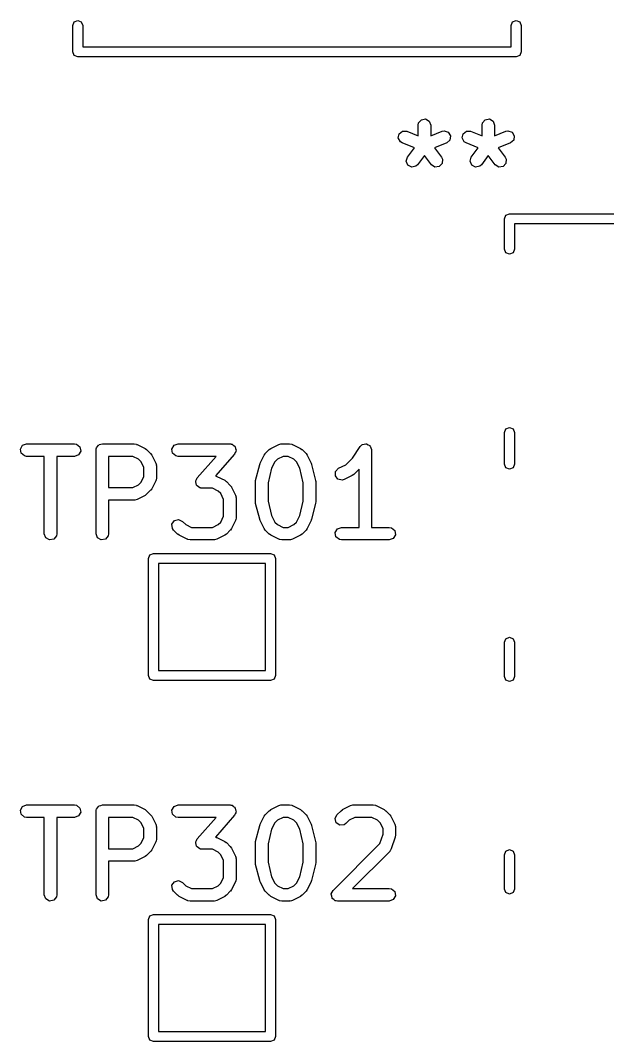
# Model space of a CAD drawing. Extents: x 96 to 185.9, y -128.5 to -80.8.
# Drawn here: x 124.31 to 131.32, y -115.72 to -103.51 of the extents above; entities that cross this region are included whole.
import ezdxf

# ---------------------------------------------------------------- set-up
doc = ezdxf.new("R2010")
doc.units = 0
doc.layers.add('BLACK', color=7, linetype='CONTINUOUS')

msp = doc.modelspace()

# ---------------------------------------------------------------- linework, layer by layer
at = {"layer": 'BLACK', "linetype": 'CONTINUOUS'}
for p, q in [((124.93, -103.569), (124.947, -103.527)), ((124.947, -103.527), (124.99, -103.509)), ((124.99, -103.509), (125.032, -103.527)), ((125.032, -103.527), (125.05, -103.569)), ((130.17, -103.569), (130.187, -103.527)), ((130.187, -103.527), (130.23, -103.509)), ((130.23, -103.509), (130.272, -103.527)), ((130.272, -103.527), (130.29, -103.569)), ((124.93, -103.884), (124.93, -103.569)), ((125.05, -103.569), (125.05, -103.824)), ((130.17, -103.824), (130.17, -103.569)), ((130.29, -103.569), (130.29, -103.884)), ((124.947, -103.927), (124.93, -103.884)), ((125.05, -103.824), (130.17, -103.824)), ((130.29, -103.884), (130.272, -103.927)), ((124.99, -103.944), (124.947, -103.927)), ((130.23, -103.944), (124.99, -103.944)), ((130.272, -103.927), (130.23, -103.944)), ((129.059, -104.761), (129.063, -104.735)), ((129.059, -104.888), (129.059, -104.761)), ((129.063, -104.735), (129.096, -104.696)), ((129.096, -104.696), (129.147, -104.687)), ((129.147, -104.687), (129.191, -104.713)), ((129.191, -104.713), (129.209, -104.761)), ((129.209, -104.761), (129.209, -104.888)), ((129.821, -104.761), (129.825, -104.735)), ((129.821, -104.888), (129.821, -104.761)), ((129.825, -104.735), (129.858, -104.696)), ((129.858, -104.696), (129.909, -104.687)), ((129.909, -104.687), (129.953, -104.713)), ((129.953, -104.713), (129.971, -104.761)), ((129.971, -104.761), (129.971, -104.888)), ((128.821, -104.914), (128.832, -104.864)), ((128.832, -104.864), (128.872, -104.832)), ((128.872, -104.832), (128.923, -104.834)), ((128.923, -104.834), (129.059, -104.888)), ((129.209, -104.888), (129.344, -104.834)), ((129.344, -104.834), (129.369, -104.829)), ((129.369, -104.829), (129.418, -104.845)), ((129.418, -104.845), (129.445, -104.888)), ((129.445, -104.888), (129.438, -104.939)), ((129.583, -104.914), (129.594, -104.864)), ((129.594, -104.864), (129.634, -104.832)), ((129.634, -104.832), (129.685, -104.834)), ((129.685, -104.834), (129.821, -104.888)), ((129.971, -104.888), (130.106, -104.834)), ((130.106, -104.834), (130.131, -104.829)), ((130.131, -104.829), (130.18, -104.845)), ((130.18, -104.845), (130.207, -104.888)), ((130.207, -104.888), (130.2, -104.939)), ((128.846, -104.96), (128.821, -104.914)), ((128.868, -104.973), (128.846, -104.96)), ((129.015, -105.032), (128.868, -104.973)), ((129.4, -104.973), (129.252, -105.032)), ((129.438, -104.939), (129.4, -104.973)), ((129.608, -104.96), (129.583, -104.914)), ((129.63, -104.973), (129.608, -104.96)), ((129.777, -105.032), (129.63, -104.973)), ((130.162, -104.973), (130.014, -105.032)), ((130.2, -104.939), (130.162, -104.973)), ((128.931, -105.144), (129.015, -105.032)), ((129.134, -105.124), (129.051, -105.234)), ((129.216, -105.234), (129.134, -105.124)), ((129.252, -105.032), (129.336, -105.144)), ((129.693, -105.144), (129.777, -105.032)), ((129.896, -105.124), (129.813, -105.234)), ((129.978, -105.234), (129.896, -105.124)), ((130.014, -105.032), (130.098, -105.144)), ((128.916, -105.193), (128.931, -105.144)), ((128.936, -105.241), (128.916, -105.193)), ((128.982, -105.264), (128.936, -105.241)), ((129.032, -105.252), (128.982, -105.264)), ((129.051, -105.234), (129.032, -105.252)), ((129.259, -105.262), (129.216, -105.234)), ((129.31, -105.256), (129.259, -105.262)), ((129.345, -105.219), (129.31, -105.256)), ((129.336, -105.144), (129.348, -105.168)), ((129.348, -105.168), (129.345, -105.219)), ((129.678, -105.193), (129.693, -105.144)), ((129.698, -105.241), (129.678, -105.193)), ((129.744, -105.264), (129.698, -105.241)), ((129.794, -105.252), (129.744, -105.264)), ((129.813, -105.234), (129.794, -105.252)), ((130.021, -105.262), (129.978, -105.234)), ((130.072, -105.256), (130.021, -105.262)), ((130.107, -105.219), (130.072, -105.256)), ((130.098, -105.144), (130.11, -105.168)), ((130.11, -105.168), (130.107, -105.219)), ((130.09, -105.88), (130.107, -105.837)), ((130.107, -105.837), (130.15, -105.82)), ((130.15, -105.82), (138.278, -105.82)), ((130.09, -106.246), (130.09, -105.88)), ((138.218, -105.94), (130.21, -105.94)), ((130.21, -105.94), (130.21, -106.246)), ((130.107, -106.288), (130.09, -106.246)), ((130.15, -106.306), (130.107, -106.288)), ((130.192, -106.288), (130.15, -106.306)), ((130.21, -106.246), (130.192, -106.288)), ((130.09, -108.435), (130.107, -108.393)), ((130.107, -108.393), (130.15, -108.375)), ((130.15, -108.375), (130.192, -108.393)), ((130.192, -108.393), (130.21, -108.435)), ((130.09, -108.816), (130.09, -108.435)), ((130.21, -108.435), (130.21, -108.816)), ((124.305, -108.634), (124.331, -108.589)), ((124.314, -108.684), (124.305, -108.634)), ((124.331, -108.589), (124.379, -108.572)), ((124.379, -108.572), (124.951, -108.572)), ((124.951, -108.572), (124.976, -108.576)), ((124.976, -108.576), (125.016, -108.609)), ((125.025, -108.66), (124.999, -108.704)), ((125.016, -108.609), (125.025, -108.66)), ((125.209, -108.647), (125.211, -108.637)), ((125.209, -109.647), (125.209, -108.647)), ((125.21, -108.634), (125.212, -108.631)), ((125.211, -108.637), (125.21, -108.634)), ((125.212, -108.631), (125.214, -108.621)), ((125.214, -108.621), (125.226, -108.606)), ((125.226, -108.606), (125.236, -108.589)), ((125.236, -108.589), (125.242, -108.587)), ((125.242, -108.587), (125.247, -108.582)), ((125.247, -108.582), (125.266, -108.578)), ((125.266, -108.578), (125.284, -108.572)), ((125.284, -108.572), (125.665, -108.572)), ((125.665, -108.572), (125.691, -108.576)), ((125.691, -108.576), (125.694, -108.579)), ((125.694, -108.579), (125.699, -108.58)), ((125.699, -108.58), (125.794, -108.627)), ((125.794, -108.627), (125.812, -108.641)), ((125.812, -108.641), (125.813, -108.641)), ((125.813, -108.641), (125.861, -108.689)), ((126.115, -108.634), (126.141, -108.589)), ((126.124, -108.684), (126.115, -108.634)), ((126.141, -108.589), (126.189, -108.572)), ((126.189, -108.572), (126.808, -108.572)), ((126.808, -108.572), (126.819, -108.574)), ((126.819, -108.574), (126.822, -108.573)), ((126.822, -108.573), (126.825, -108.575)), ((126.825, -108.575), (126.834, -108.576)), ((126.834, -108.576), (126.849, -108.589)), ((126.849, -108.589), (126.866, -108.6)), ((126.872, -108.677), (126.864, -108.696)), ((126.866, -108.6), (126.868, -108.605)), ((126.868, -108.605), (126.873, -108.609)), ((126.882, -108.66), (126.872, -108.677)), ((126.873, -108.609), (126.876, -108.629)), ((126.876, -108.629), (126.883, -108.648)), ((126.883, -108.648), (126.881, -108.654)), ((126.881, -108.654), (126.882, -108.66)), ((127.231, -108.689), (127.279, -108.641)), ((127.279, -108.641), (127.297, -108.629)), ((127.297, -108.629), (127.298, -108.627)), ((127.298, -108.627), (127.393, -108.58)), ((127.393, -108.58), (127.418, -108.572)), ((127.418, -108.572), (127.423, -108.573)), ((127.423, -108.573), (127.427, -108.572)), ((127.427, -108.572), (127.522, -108.572)), ((127.522, -108.572), (127.548, -108.576)), ((127.548, -108.576), (127.551, -108.579)), ((127.551, -108.579), (127.556, -108.58)), ((127.556, -108.58), (127.651, -108.627)), ((127.651, -108.627), (127.669, -108.641)), ((127.669, -108.641), (127.67, -108.641)), ((127.67, -108.641), (127.718, -108.689)), ((128.273, -108.742), (128.365, -108.605)), ((128.365, -108.605), (128.383, -108.586)), ((128.383, -108.586), (128.387, -108.585)), ((128.387, -108.585), (128.389, -108.582)), ((128.389, -108.582), (128.411, -108.578)), ((128.411, -108.578), (128.432, -108.572)), ((128.432, -108.572), (128.436, -108.574)), ((128.436, -108.574), (128.44, -108.573)), ((128.44, -108.573), (128.459, -108.584)), ((128.459, -108.584), (128.479, -108.593)), ((128.479, -108.593), (128.481, -108.596)), ((128.481, -108.596), (128.484, -108.599)), ((128.484, -108.599), (128.492, -108.619)), ((128.492, -108.619), (128.501, -108.639)), ((128.501, -108.639), (128.5, -108.643)), ((128.5, -108.643), (128.502, -108.647)), ((128.502, -108.647), (128.502, -109.572)), ((124.354, -108.717), (124.314, -108.684)), ((124.379, -108.722), (124.354, -108.717)), ((124.59, -108.722), (124.379, -108.722)), ((124.59, -109.647), (124.59, -108.722)), ((124.951, -108.722), (124.74, -108.722)), ((124.74, -108.722), (124.74, -109.647)), ((124.999, -108.704), (124.951, -108.722)), ((125.359, -108.722), (125.359, -109.096)), ((125.647, -108.722), (125.359, -108.722)), ((125.716, -108.756), (125.647, -108.722)), ((125.746, -108.786), (125.716, -108.756)), ((125.781, -108.855), (125.746, -108.786)), ((125.861, -108.689), (125.874, -108.707)), ((125.874, -108.707), (125.875, -108.708)), ((125.875, -108.708), (125.923, -108.804)), ((126.163, -108.717), (126.124, -108.684)), ((126.189, -108.722), (126.163, -108.717)), ((126.643, -108.722), (126.189, -108.722)), ((126.418, -108.978), (126.643, -108.722)), ((126.864, -108.696), (126.637, -108.956)), ((127.169, -108.804), (127.217, -108.708)), ((127.217, -108.708), (127.23, -108.69)), ((127.23, -108.69), (127.231, -108.689)), ((127.346, -108.786), (127.307, -108.863)), ((127.376, -108.756), (127.346, -108.786)), ((127.445, -108.722), (127.376, -108.756)), ((127.504, -108.722), (127.445, -108.722)), ((127.573, -108.756), (127.504, -108.722)), ((127.603, -108.786), (127.573, -108.756)), ((127.642, -108.863), (127.603, -108.786)), ((127.718, -108.689), (127.731, -108.707)), ((127.731, -108.707), (127.732, -108.708)), ((127.732, -108.708), (127.78, -108.804)), ((128.192, -108.823), (128.273, -108.742)), ((125.781, -108.962), (125.781, -108.855)), ((125.923, -108.804), (125.93, -108.829)), ((125.93, -108.829), (125.929, -108.833)), ((125.929, -108.833), (125.931, -108.837)), ((125.931, -108.837), (125.931, -108.98)), ((127.116, -109.01), (127.164, -108.819)), ((127.164, -108.819), (127.169, -108.807)), ((127.169, -108.807), (127.169, -108.804)), ((127.307, -108.863), (127.264, -109.037)), ((127.685, -109.037), (127.642, -108.863)), ((127.78, -108.804), (127.783, -108.816)), ((127.783, -108.816), (127.785, -108.819)), ((127.785, -108.819), (127.833, -109.01)), ((128.069, -108.954), (128.072, -108.903)), ((128.072, -108.903), (128.108, -108.865)), ((128.108, -108.865), (128.192, -108.823)), ((128.352, -108.875), (128.289, -108.938)), ((128.352, -109.572), (128.352, -108.875)), ((130.107, -108.858), (130.09, -108.816)), ((130.15, -108.876), (130.107, -108.858)), ((130.192, -108.858), (130.15, -108.876)), ((130.21, -108.816), (130.192, -108.858)), ((125.716, -109.061), (125.746, -109.031)), ((125.746, -109.031), (125.781, -108.962)), ((125.923, -109.014), (125.875, -109.109)), ((125.926, -109.006), (125.923, -109.009)), ((125.923, -109.009), (125.923, -109.014)), ((125.931, -108.98), (125.926, -109.006)), ((126.4, -109.026), (126.402, -109.021)), ((126.406, -109.045), (126.4, -109.026)), ((126.401, -109.015), (126.411, -108.997)), ((126.402, -109.021), (126.401, -109.015)), ((126.411, -108.997), (126.418, -108.978)), ((126.637, -108.956), (126.643, -108.957)), ((126.643, -108.957), (126.646, -108.96)), ((126.646, -108.96), (126.651, -108.961)), ((126.651, -108.961), (126.746, -109.008)), ((126.746, -109.008), (126.764, -109.022)), ((126.764, -109.022), (126.766, -109.022)), ((126.766, -109.022), (126.813, -109.07)), ((127.114, -109.028), (127.116, -109.013)), ((127.114, -109.266), (127.114, -109.028)), ((127.116, -109.013), (127.116, -109.01)), ((127.264, -109.037), (127.264, -109.257)), ((127.685, -109.257), (127.685, -109.037)), ((127.833, -109.01), (127.834, -109.024)), ((127.834, -109.024), (127.835, -109.028)), ((127.835, -109.028), (127.835, -109.266)), ((128.1, -108.995), (128.069, -108.954)), ((128.15, -109.007), (128.1, -108.995)), ((128.175, -109), (128.15, -109.007)), ((128.27, -108.952), (128.175, -109)), ((128.271, -108.951), (128.27, -108.952)), ((128.289, -108.938), (128.271, -108.951)), ((125.359, -109.096), (125.647, -109.096)), ((125.647, -109.096), (125.716, -109.061)), ((125.861, -109.128), (125.813, -109.176)), ((125.862, -109.127), (125.861, -109.128)), ((125.875, -109.109), (125.862, -109.127)), ((126.41, -109.065), (126.406, -109.045)), ((126.414, -109.069), (126.41, -109.065)), ((126.416, -109.075), (126.414, -109.069)), ((126.433, -109.085), (126.416, -109.075)), ((126.449, -109.098), (126.433, -109.085)), ((126.457, -109.1), (126.449, -109.098)), ((126.46, -109.101), (126.457, -109.1)), ((126.463, -109.101), (126.46, -109.101)), ((126.475, -109.103), (126.463, -109.101)), ((126.6, -109.103), (126.475, -109.103)), ((126.668, -109.137), (126.6, -109.103)), ((126.699, -109.167), (126.668, -109.137)), ((126.813, -109.07), (126.826, -109.088)), ((126.826, -109.088), (126.827, -109.089)), ((126.827, -109.089), (126.875, -109.185)), ((125.665, -109.246), (125.359, -109.246)), ((125.359, -109.246), (125.359, -109.647)), ((125.669, -109.244), (125.665, -109.246)), ((125.674, -109.245), (125.669, -109.244)), ((125.699, -109.238), (125.674, -109.245)), ((125.794, -109.19), (125.699, -109.238)), ((125.795, -109.189), (125.794, -109.19)), ((125.813, -109.176), (125.795, -109.189)), ((126.733, -109.236), (126.699, -109.167)), ((126.733, -109.439), (126.733, -109.236)), ((126.875, -109.185), (126.882, -109.21)), ((126.882, -109.21), (126.881, -109.214)), ((126.881, -109.214), (126.883, -109.218)), ((126.883, -109.218), (126.883, -109.456)), ((127.115, -109.269), (127.114, -109.266)), ((127.116, -109.284), (127.115, -109.269)), ((127.164, -109.474), (127.116, -109.284)), ((127.264, -109.257), (127.307, -109.43)), ((127.642, -109.43), (127.685, -109.257)), ((127.833, -109.284), (127.785, -109.474)), ((127.835, -109.266), (127.833, -109.281)), ((127.833, -109.281), (127.833, -109.284)), ((126.116, -109.532), (126.146, -109.49)), ((126.121, -109.583), (126.116, -109.532)), ((126.146, -109.49), (126.195, -109.477)), ((126.195, -109.477), (126.242, -109.499)), ((126.242, -109.499), (126.281, -109.538)), ((126.668, -109.538), (126.699, -109.507)), ((126.699, -109.507), (126.733, -109.439)), ((126.875, -109.49), (126.827, -109.585)), ((126.878, -109.482), (126.875, -109.485)), ((126.875, -109.485), (126.875, -109.49)), ((126.883, -109.456), (126.878, -109.482)), ((127.166, -109.477), (127.164, -109.474)), ((127.169, -109.49), (127.166, -109.477)), ((127.217, -109.585), (127.169, -109.49)), ((127.307, -109.43), (127.346, -109.507)), ((127.346, -109.507), (127.376, -109.538)), ((127.573, -109.538), (127.603, -109.507)), ((127.603, -109.507), (127.642, -109.43)), ((127.78, -109.49), (127.732, -109.585)), ((127.785, -109.474), (127.78, -109.486)), ((127.78, -109.486), (127.78, -109.49)), ((124.608, -109.695), (124.59, -109.647)), ((124.74, -109.647), (124.736, -109.672)), ((125.227, -109.695), (125.209, -109.647)), ((125.359, -109.647), (125.355, -109.672)), ((126.136, -109.605), (126.121, -109.583)), ((126.183, -109.652), (126.136, -109.605)), ((126.185, -109.653), (126.183, -109.652)), ((126.203, -109.666), (126.185, -109.653)), ((126.281, -109.538), (126.349, -109.572)), ((126.349, -109.572), (126.6, -109.572)), ((126.6, -109.572), (126.668, -109.538)), ((126.766, -109.652), (126.747, -109.665)), ((126.813, -109.605), (126.766, -109.652)), ((126.814, -109.603), (126.813, -109.605)), ((126.827, -109.585), (126.814, -109.603)), ((127.218, -109.586), (127.217, -109.585)), ((127.231, -109.605), (127.218, -109.586)), ((127.279, -109.652), (127.231, -109.605)), ((127.28, -109.653), (127.279, -109.652)), ((127.298, -109.666), (127.28, -109.653)), ((127.376, -109.538), (127.445, -109.572)), ((127.445, -109.572), (127.504, -109.572)), ((127.504, -109.572), (127.573, -109.538)), ((127.67, -109.652), (127.652, -109.665)), ((127.718, -109.605), (127.67, -109.652)), ((127.719, -109.603), (127.718, -109.605)), ((127.732, -109.585), (127.719, -109.603)), ((128.067, -109.634), (128.093, -109.589)), ((128.076, -109.684), (128.067, -109.634)), ((128.093, -109.589), (128.141, -109.572)), ((128.141, -109.572), (128.352, -109.572)), ((128.502, -109.572), (128.713, -109.572)), ((128.713, -109.572), (128.738, -109.576)), ((128.738, -109.576), (128.778, -109.609)), ((128.778, -109.609), (128.787, -109.66)), ((124.652, -109.721), (124.608, -109.695)), ((124.703, -109.712), (124.652, -109.721)), ((124.736, -109.672), (124.703, -109.712)), ((125.271, -109.721), (125.227, -109.695)), ((125.322, -109.712), (125.271, -109.721)), ((125.355, -109.672), (125.322, -109.712)), ((126.298, -109.714), (126.203, -109.666)), ((126.303, -109.714), (126.298, -109.714)), ((126.306, -109.717), (126.303, -109.714)), ((126.332, -109.722), (126.306, -109.717)), ((126.617, -109.722), (126.332, -109.722)), ((126.622, -109.72), (126.617, -109.722)), ((126.626, -109.721), (126.622, -109.72)), ((126.651, -109.714), (126.626, -109.721)), ((126.746, -109.666), (126.651, -109.714)), ((126.747, -109.665), (126.746, -109.666)), ((127.393, -109.714), (127.298, -109.666)), ((127.398, -109.714), (127.393, -109.714)), ((127.401, -109.717), (127.398, -109.714)), ((127.427, -109.722), (127.401, -109.717)), ((127.522, -109.722), (127.427, -109.722)), ((127.526, -109.72), (127.522, -109.722)), ((127.531, -109.721), (127.526, -109.72)), ((127.556, -109.714), (127.531, -109.721)), ((127.651, -109.666), (127.556, -109.714)), ((127.652, -109.665), (127.651, -109.666)), ((128.116, -109.717), (128.076, -109.684)), ((128.141, -109.722), (128.116, -109.717)), ((128.713, -109.722), (128.141, -109.722)), ((128.761, -109.704), (128.713, -109.722)), ((128.787, -109.66), (128.761, -109.704)), ((125.851, -109.9), (125.894, -109.882)), ((125.894, -109.882), (127.294, -109.882)), ((127.294, -109.882), (127.336, -109.9)), ((125.834, -109.942), (125.851, -109.9)), ((125.834, -111.342), (125.834, -109.942)), ((125.954, -110.002), (125.954, -111.282)), ((127.234, -110.002), (125.954, -110.002)), ((127.234, -111.282), (127.234, -110.002)), ((127.336, -109.9), (127.354, -109.942)), ((127.354, -109.942), (127.354, -111.342)), ((130.09, -110.945), (130.107, -110.903)), ((130.09, -111.356), (130.09, -110.945)), ((130.107, -110.903), (130.15, -110.885)), ((130.15, -110.885), (130.192, -110.903)), ((130.192, -110.903), (130.21, -110.945)), ((130.21, -110.945), (130.21, -111.356)), ((125.851, -111.385), (125.834, -111.342)), ((125.954, -111.282), (127.234, -111.282)), ((127.354, -111.342), (127.336, -111.385)), ((130.107, -111.398), (130.09, -111.356)), ((130.21, -111.356), (130.192, -111.398)), ((125.894, -111.402), (125.851, -111.385)), ((127.294, -111.402), (125.894, -111.402)), ((127.336, -111.385), (127.294, -111.402)), ((130.15, -111.416), (130.107, -111.398)), ((130.192, -111.398), (130.15, -111.416)), ((124.305, -112.952), (124.331, -112.907)), ((124.331, -112.907), (124.379, -112.89)), ((124.379, -112.89), (124.951, -112.89)), ((124.951, -112.89), (124.976, -112.894)), ((124.976, -112.894), (125.016, -112.927)), ((125.016, -112.927), (125.025, -112.978)), ((125.21, -112.952), (125.212, -112.949)), ((125.212, -112.949), (125.214, -112.939)), ((125.214, -112.939), (125.226, -112.924)), ((125.226, -112.924), (125.236, -112.907)), ((125.236, -112.907), (125.242, -112.905)), ((125.242, -112.905), (125.247, -112.9)), ((125.247, -112.9), (125.266, -112.896)), ((125.266, -112.896), (125.284, -112.89)), ((125.284, -112.89), (125.665, -112.89)), ((125.665, -112.89), (125.691, -112.894)), ((125.691, -112.894), (125.694, -112.897)), ((125.694, -112.897), (125.699, -112.898)), ((125.699, -112.898), (125.794, -112.945)), ((125.794, -112.945), (125.812, -112.959)), ((126.115, -112.952), (126.141, -112.907)), ((126.141, -112.907), (126.189, -112.89)), ((126.189, -112.89), (126.808, -112.89)), ((126.808, -112.89), (126.819, -112.892)), ((126.819, -112.892), (126.822, -112.891)), ((126.822, -112.891), (126.825, -112.893)), ((126.825, -112.893), (126.834, -112.894)), ((126.834, -112.894), (126.849, -112.907)), ((126.849, -112.907), (126.866, -112.918)), ((126.866, -112.918), (126.868, -112.923)), ((126.868, -112.923), (126.873, -112.927)), ((126.873, -112.927), (126.876, -112.947)), ((126.876, -112.947), (126.883, -112.966)), ((127.279, -112.959), (127.297, -112.947)), ((127.297, -112.947), (127.298, -112.945)), ((127.298, -112.945), (127.393, -112.898)), ((127.393, -112.898), (127.418, -112.89)), ((127.418, -112.89), (127.423, -112.891)), ((127.423, -112.891), (127.427, -112.89)), ((127.427, -112.89), (127.522, -112.89)), ((127.522, -112.89), (127.548, -112.894)), ((127.548, -112.894), (127.551, -112.897)), ((127.551, -112.897), (127.556, -112.898)), ((127.556, -112.898), (127.651, -112.945)), ((127.651, -112.945), (127.669, -112.959)), ((128.136, -112.959), (128.154, -112.947)), ((128.154, -112.947), (128.155, -112.945)), ((128.155, -112.945), (128.251, -112.898)), ((128.251, -112.898), (128.276, -112.89)), ((128.276, -112.89), (128.28, -112.891)), ((128.28, -112.891), (128.284, -112.89)), ((128.284, -112.89), (128.522, -112.89)), ((128.522, -112.89), (128.548, -112.894)), ((128.548, -112.894), (128.551, -112.897)), ((128.551, -112.897), (128.556, -112.898)), ((128.556, -112.898), (128.651, -112.945)), ((128.651, -112.945), (128.669, -112.959)), ((124.314, -113.002), (124.305, -112.952)), ((124.354, -113.035), (124.314, -113.002)), ((124.379, -113.04), (124.354, -113.035)), ((124.59, -113.04), (124.379, -113.04)), ((124.59, -113.965), (124.59, -113.04)), ((124.951, -113.04), (124.74, -113.04)), ((124.74, -113.04), (124.74, -113.965)), ((124.999, -113.022), (124.951, -113.04)), ((125.025, -112.978), (124.999, -113.022)), ((125.209, -112.965), (125.211, -112.955)), ((125.209, -113.965), (125.209, -112.965)), ((125.211, -112.955), (125.21, -112.952)), ((125.359, -113.04), (125.359, -113.414)), ((125.647, -113.04), (125.359, -113.04)), ((125.716, -113.074), (125.647, -113.04)), ((125.812, -112.959), (125.813, -112.959)), ((125.813, -112.959), (125.861, -113.007)), ((125.861, -113.007), (125.874, -113.025)), ((125.874, -113.025), (125.875, -113.026)), ((125.875, -113.026), (125.923, -113.122)), ((126.124, -113.002), (126.115, -112.952)), ((126.163, -113.035), (126.124, -113.002)), ((126.189, -113.04), (126.163, -113.035)), ((126.643, -113.04), (126.189, -113.04)), ((126.418, -113.296), (126.643, -113.04)), ((126.864, -113.014), (126.637, -113.274)), ((126.872, -112.995), (126.864, -113.014)), ((126.882, -112.978), (126.872, -112.995)), ((126.883, -112.966), (126.881, -112.972)), ((126.881, -112.972), (126.882, -112.978)), ((127.169, -113.122), (127.217, -113.026)), ((127.217, -113.026), (127.23, -113.008)), ((127.23, -113.008), (127.231, -113.007)), ((127.231, -113.007), (127.279, -112.959)), ((127.445, -113.04), (127.376, -113.074)), ((127.504, -113.04), (127.445, -113.04)), ((127.573, -113.074), (127.504, -113.04)), ((127.669, -112.959), (127.67, -112.959)), ((127.67, -112.959), (127.718, -113.007)), ((127.718, -113.007), (127.731, -113.025)), ((127.731, -113.025), (127.732, -113.026)), ((127.732, -113.026), (127.78, -113.122)), ((128.067, -113.053), (128.088, -113.007)), ((128.08, -113.103), (128.067, -113.053)), ((128.088, -113.007), (128.136, -112.959)), ((128.302, -113.04), (128.233, -113.074)), ((128.504, -113.04), (128.302, -113.04)), ((128.573, -113.074), (128.504, -113.04)), ((128.669, -112.959), (128.67, -112.959)), ((128.67, -112.959), (128.718, -113.007)), ((128.718, -113.007), (128.731, -113.025)), ((128.731, -113.025), (128.732, -113.026)), ((128.732, -113.026), (128.78, -113.122)), ((125.746, -113.104), (125.716, -113.074)), ((125.781, -113.173), (125.746, -113.104)), ((125.781, -113.28), (125.781, -113.173)), ((125.923, -113.122), (125.93, -113.147)), ((125.93, -113.147), (125.929, -113.151)), ((125.929, -113.151), (125.931, -113.155)), ((125.931, -113.155), (125.931, -113.298)), ((127.116, -113.328), (127.164, -113.137)), ((127.164, -113.137), (127.169, -113.125)), ((127.169, -113.125), (127.169, -113.122)), ((127.307, -113.181), (127.264, -113.355)), ((127.346, -113.104), (127.307, -113.181)), ((127.376, -113.074), (127.346, -113.104)), ((127.603, -113.104), (127.573, -113.074)), ((127.642, -113.181), (127.603, -113.104)), ((127.685, -113.355), (127.642, -113.181)), ((127.78, -113.122), (127.783, -113.134)), ((127.783, -113.134), (127.785, -113.137)), ((127.785, -113.137), (127.833, -113.328)), ((128.122, -113.132), (128.08, -113.103)), ((128.173, -113.128), (128.122, -113.132)), ((128.194, -113.113), (128.173, -113.128)), ((128.233, -113.074), (128.194, -113.113)), ((128.603, -113.104), (128.573, -113.074)), ((128.638, -113.173), (128.603, -113.104)), ((128.638, -113.238), (128.638, -113.173)), ((128.78, -113.122), (128.787, -113.147)), ((128.787, -113.147), (128.786, -113.151)), ((128.786, -113.151), (128.788, -113.155)), ((128.788, -113.155), (128.788, -113.25)), ((125.746, -113.349), (125.781, -113.28)), ((125.931, -113.298), (125.926, -113.324)), ((126.401, -113.333), (126.411, -113.315)), ((126.411, -113.315), (126.418, -113.296)), ((126.637, -113.274), (126.643, -113.275)), ((126.643, -113.275), (126.646, -113.278)), ((126.646, -113.278), (126.651, -113.279)), ((126.651, -113.279), (126.746, -113.326)), ((128.599, -113.353), (128.638, -113.238)), ((128.784, -113.274), (128.736, -113.417)), ((128.788, -113.25), (128.784, -113.273)), ((128.784, -113.273), (128.784, -113.274)), ((125.359, -113.414), (125.647, -113.414)), ((125.647, -113.414), (125.716, -113.379)), ((125.716, -113.379), (125.746, -113.349)), ((125.875, -113.427), (125.862, -113.445)), ((125.923, -113.332), (125.875, -113.427)), ((125.926, -113.324), (125.923, -113.327)), ((125.923, -113.327), (125.923, -113.332)), ((126.4, -113.344), (126.402, -113.339)), ((126.406, -113.363), (126.4, -113.344)), ((126.402, -113.339), (126.401, -113.333)), ((126.41, -113.383), (126.406, -113.363)), ((126.414, -113.387), (126.41, -113.383)), ((126.416, -113.393), (126.414, -113.387)), ((126.433, -113.403), (126.416, -113.393)), ((126.449, -113.416), (126.433, -113.403)), ((126.457, -113.418), (126.449, -113.416)), ((126.46, -113.419), (126.457, -113.418)), ((126.463, -113.419), (126.46, -113.419)), ((126.475, -113.421), (126.463, -113.419)), ((126.6, -113.421), (126.475, -113.421)), ((126.668, -113.455), (126.6, -113.421)), ((126.746, -113.326), (126.764, -113.34)), ((126.764, -113.34), (126.766, -113.34)), ((126.766, -113.34), (126.813, -113.388)), ((126.813, -113.388), (126.826, -113.406)), ((126.826, -113.406), (126.827, -113.407)), ((126.827, -113.407), (126.875, -113.503)), ((127.114, -113.346), (127.116, -113.331)), ((127.114, -113.584), (127.114, -113.346)), ((127.116, -113.331), (127.116, -113.328)), ((127.264, -113.355), (127.264, -113.575)), ((127.685, -113.575), (127.685, -113.355)), ((127.833, -113.328), (127.834, -113.342)), ((127.834, -113.342), (127.835, -113.346)), ((127.835, -113.346), (127.835, -113.584)), ((128.041, -113.912), (128.599, -113.353)), ((128.724, -113.44), (128.72, -113.442)), ((128.736, -113.417), (128.724, -113.44)), ((130.107, -113.443), (130.15, -113.425)), ((130.15, -113.425), (130.192, -113.443)), ((125.669, -113.562), (125.665, -113.564)), ((125.674, -113.563), (125.669, -113.562)), ((125.699, -113.556), (125.674, -113.563)), ((125.794, -113.508), (125.699, -113.556)), ((125.795, -113.507), (125.794, -113.508)), ((125.813, -113.494), (125.795, -113.507)), ((125.861, -113.446), (125.813, -113.494)), ((125.862, -113.445), (125.861, -113.446)), ((126.699, -113.485), (126.668, -113.455)), ((126.733, -113.554), (126.699, -113.485)), ((126.733, -113.757), (126.733, -113.554)), ((126.875, -113.503), (126.882, -113.528)), ((126.882, -113.528), (126.881, -113.532)), ((126.881, -113.532), (126.883, -113.536)), ((126.883, -113.536), (126.883, -113.774)), ((128.718, -113.446), (128.275, -113.89)), ((128.72, -113.442), (128.718, -113.446)), ((130.09, -113.485), (130.107, -113.443)), ((130.09, -113.896), (130.09, -113.485)), ((130.192, -113.443), (130.21, -113.485)), ((130.21, -113.485), (130.21, -113.896)), ((125.665, -113.564), (125.359, -113.564)), ((125.359, -113.564), (125.359, -113.965)), ((127.115, -113.587), (127.114, -113.584)), ((127.116, -113.602), (127.115, -113.587)), ((127.164, -113.792), (127.116, -113.602)), ((127.264, -113.575), (127.307, -113.748)), ((127.642, -113.748), (127.685, -113.575)), ((127.833, -113.602), (127.785, -113.792)), ((127.835, -113.584), (127.833, -113.599)), ((127.833, -113.599), (127.833, -113.602)), ((126.146, -113.808), (126.195, -113.795)), ((126.195, -113.795), (126.242, -113.817)), ((126.699, -113.825), (126.733, -113.757)), ((126.878, -113.8), (126.875, -113.803)), ((126.875, -113.803), (126.875, -113.808)), ((126.883, -113.774), (126.878, -113.8)), ((127.166, -113.795), (127.164, -113.792)), ((127.169, -113.808), (127.166, -113.795)), ((127.307, -113.748), (127.346, -113.825)), ((127.603, -113.825), (127.642, -113.748)), ((127.785, -113.792), (127.78, -113.804)), ((127.78, -113.804), (127.78, -113.808)), ((126.116, -113.85), (126.146, -113.808)), ((126.121, -113.901), (126.116, -113.85)), ((126.136, -113.923), (126.121, -113.901)), ((126.183, -113.97), (126.136, -113.923)), ((126.242, -113.817), (126.281, -113.856)), ((126.281, -113.856), (126.349, -113.89)), ((126.349, -113.89), (126.6, -113.89)), ((126.6, -113.89), (126.668, -113.856)), ((126.668, -113.856), (126.699, -113.825)), ((126.813, -113.923), (126.766, -113.97)), ((126.814, -113.921), (126.813, -113.923)), ((126.827, -113.903), (126.814, -113.921)), ((126.875, -113.808), (126.827, -113.903)), ((127.217, -113.903), (127.169, -113.808)), ((127.218, -113.904), (127.217, -113.903)), ((127.231, -113.923), (127.218, -113.904)), ((127.279, -113.97), (127.231, -113.923)), ((127.346, -113.825), (127.376, -113.856)), ((127.376, -113.856), (127.445, -113.89)), ((127.445, -113.89), (127.504, -113.89)), ((127.504, -113.89), (127.573, -113.856)), ((127.573, -113.856), (127.603, -113.825)), ((127.718, -113.923), (127.67, -113.97)), ((127.719, -113.921), (127.718, -113.923)), ((127.732, -113.903), (127.719, -113.921)), ((127.78, -113.808), (127.732, -113.903)), ((128.031, -113.932), (128.041, -113.912)), ((128.275, -113.89), (128.713, -113.89)), ((128.713, -113.89), (128.738, -113.894)), ((128.738, -113.894), (128.778, -113.927)), ((128.778, -113.927), (128.787, -113.978)), ((130.107, -113.938), (130.09, -113.896)), ((130.21, -113.896), (130.192, -113.938)), ((124.608, -114.013), (124.59, -113.965)), ((124.652, -114.039), (124.608, -114.013)), ((124.703, -114.03), (124.652, -114.039)), ((124.736, -113.99), (124.703, -114.03)), ((124.74, -113.965), (124.736, -113.99)), ((125.227, -114.013), (125.209, -113.965)), ((125.271, -114.039), (125.227, -114.013)), ((125.322, -114.03), (125.271, -114.039)), ((125.355, -113.99), (125.322, -114.03)), ((125.359, -113.965), (125.355, -113.99)), ((126.185, -113.971), (126.183, -113.97)), ((126.203, -113.984), (126.185, -113.971)), ((126.298, -114.032), (126.203, -113.984)), ((126.303, -114.032), (126.298, -114.032)), ((126.306, -114.035), (126.303, -114.032)), ((126.332, -114.04), (126.306, -114.035)), ((126.617, -114.04), (126.332, -114.04)), ((126.622, -114.038), (126.617, -114.04)), ((126.626, -114.039), (126.622, -114.038)), ((126.651, -114.032), (126.626, -114.039)), ((126.746, -113.984), (126.651, -114.032)), ((126.747, -113.983), (126.746, -113.984)), ((126.766, -113.97), (126.747, -113.983)), ((127.28, -113.971), (127.279, -113.97)), ((127.298, -113.984), (127.28, -113.971)), ((127.393, -114.032), (127.298, -113.984)), ((127.398, -114.032), (127.393, -114.032)), ((127.401, -114.035), (127.398, -114.032)), ((127.427, -114.04), (127.401, -114.035)), ((127.522, -114.04), (127.427, -114.04)), ((127.526, -114.038), (127.522, -114.04)), ((127.531, -114.039), (127.526, -114.038)), ((127.556, -114.032), (127.531, -114.039)), ((127.651, -113.984), (127.556, -114.032)), ((127.652, -113.983), (127.651, -113.984)), ((127.67, -113.97), (127.652, -113.983)), ((128.019, -113.958), (128.02, -113.955)), ((128.025, -113.98), (128.019, -113.958)), ((128.02, -113.952), (128.031, -113.932)), ((128.02, -113.955), (128.02, -113.952)), ((128.029, -114.002), (128.025, -113.98)), ((128.031, -114.004), (128.029, -114.002)), ((128.032, -114.008), (128.031, -114.004)), ((128.051, -114.021), (128.032, -114.008)), ((128.068, -114.035), (128.051, -114.021)), ((128.073, -114.036), (128.068, -114.035)), ((128.074, -114.037), (128.073, -114.036)), ((128.077, -114.037), (128.074, -114.037)), ((128.094, -114.04), (128.077, -114.037)), ((128.713, -114.04), (128.094, -114.04)), ((128.761, -114.022), (128.713, -114.04)), ((128.787, -113.978), (128.761, -114.022)), ((130.15, -113.956), (130.107, -113.938)), ((130.192, -113.938), (130.15, -113.956)), ((125.834, -114.26), (125.851, -114.218)), ((125.834, -115.66), (125.834, -114.26)), ((125.851, -114.218), (125.894, -114.2)), ((125.894, -114.2), (127.294, -114.2)), ((127.294, -114.2), (127.336, -114.218)), ((127.336, -114.218), (127.354, -114.26)), ((127.354, -114.26), (127.354, -115.66)), ((125.954, -114.32), (125.954, -115.6)), ((127.234, -114.32), (125.954, -114.32)), ((127.234, -115.6), (127.234, -114.32)), ((125.954, -115.6), (127.234, -115.6)), ((125.851, -115.703), (125.834, -115.66)), ((125.894, -115.72), (125.851, -115.703)), ((127.294, -115.72), (125.894, -115.72)), ((127.336, -115.703), (127.294, -115.72)), ((127.354, -115.66), (127.336, -115.703))]:
    msp.add_line(p, q, dxfattribs=at)

doc.saveas('drawing.dxf')
